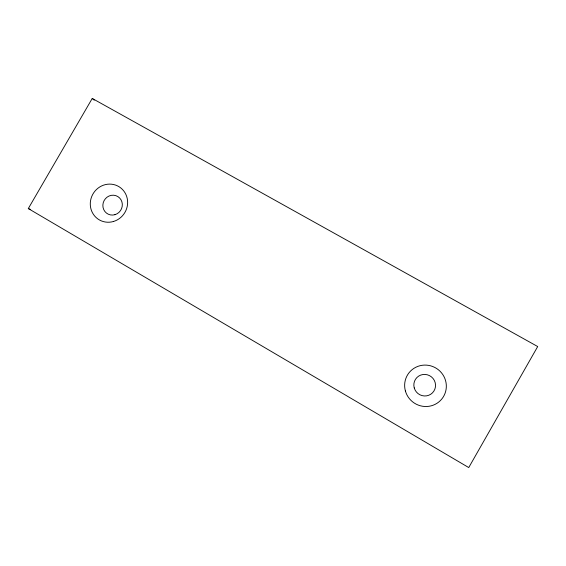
<?xml version="1.0" encoding="UTF-8"?>
<svg xmlns="http://www.w3.org/2000/svg" width="566" height="566" viewBox="0 0 566 566"><rect width="100%" height="100%" fill="white"/><g stroke="black" fill="none" stroke-linecap="round" stroke-linejoin="round"><path stroke-width="0.85" d="M28.3 208.564L92.237 98.442L537.7 346.548L468.74 467.558L28.3 208.564L30.67 209.505M92.237 98.442L94.218 100.182M114.948 214.677A10.054 9.622 -58.9 0 0 119.61 197.966A10.054 9.622 -58.9 0 0 103.238 202.755A10.054 9.622 -58.9 0 0 114.948 214.677M414.241 387.908A10.924 10.704 35.8 0 0 432.452 392.875A10.924 10.704 35.8 0 0 427.38 374.805A10.924 10.704 35.8 0 0 414.241 387.908M113.483 221.483A19.294 18.452 -58.9 0 0 122.39 189.391A19.294 18.452 -58.9 0 0 90.999 198.652A19.294 18.452 -58.9 0 0 113.483 221.483M405.412 391.007A20.984 20.567 35.8 0 0 440.39 400.565A20.984 20.567 35.8 0 0 430.655 365.834A20.984 20.567 35.8 0 0 405.412 391.007"/></g></svg>
